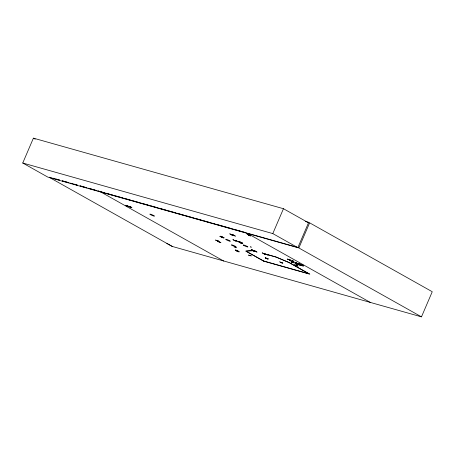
<?xml version="1.0" encoding="UTF-8"?>
<svg xmlns="http://www.w3.org/2000/svg" width="455" height="455" viewBox="0 0 455 455"><rect width="100%" height="100%" fill="white"/><g stroke="black" fill="none" stroke-linecap="round" stroke-linejoin="round"><path stroke-width="0.68" d="M235.275 250.369L239.063 251.877M237.265 251.166L237.078 250.574L237.095 251.052M239.051 251.905L235.275 250.335M239.046 251.405L235.286 249.784M292.423 260.522L293.993 261.705L292.576 260.596M256.876 252.053L254.277 250.574M265.111 253.623L267.671 255.13M265.595 258.156L268.274 258.878M265.703 258.218L268.228 258.918M282.891 263.087L280.058 262.256L282.737 263.013M279.615 261.642L282.208 263.144M232.624 234.615L235.389 236.173L232.738 234.661M235.832 240.422L238.34 241.884M220.829 242.549L217.496 241.321L220.834 242.526M251.086 247.287L250.705 246.599L251.052 247.332M294.578 264.821L298.105 266.107L294.539 264.713M220.664 236.134L224.332 237.846M247.366 233.352L370.29 302.41L421.478 316.856L432.25 291.729L308.712 222.319L297.849 247.656L47.798 177.086L22.75 163.015L33.408 138.144L283.459 208.714L308.513 222.785L307.165 222.404M251.478 249.772L252.633 250.193M264.207 261.301L245.802 251.029L252.337 250.404L252.474 250.091M308.808 273.745L288.885 262.45L276.35 257.16L266.949 254.464L275.827 256.973L289.403 262.694L309.844 274.177L263.69 261.153L245.99 251.211L253.043 250.728L252.781 250.176M22.75 163.015L272.801 233.586L283.459 208.714M292.713 262.125C292.013 261.136 295.733 264.565 292.036 261.75M309.514 223.098L298.941 247.765L247.423 233.193M293.373 262.308L293.93 262.234M295.83 262.74L296.04 263.115L296.41 262.888L295.864 263.104L295.83 262.74L296.307 262.956M296.228 264.918L296.347 265.436M296.142 265.35L296.347 264.964M298.298 263.519C297.257 263.69 300.664 264.924 297.763 263.667C299.435 264.509 296.159 263.525 297.098 263.183M296.398 264.986L296.182 265.316M296.489 265.06L296.159 265.356M297.007 263.388L297.997 263.894C297.269 262.66 297.542 264.065 297.809 263.678M298.992 263.849C306.26 267.051 294.51 262.086 300.306 264.184M300.914 264.964L300.033 264.907L301.591 265.623L300.368 265.077L300.903 264.964M300.647 265.072L300.914 265.18M219.919 236.378L223.627 238.011L219.936 236.35M290.813 260.345L287.219 259.031L290.739 260.328M218.747 241.156L215.482 240.052L218.844 241.19M297.212 263.889L297.769 264.036M229.798 233.825L232.579 235.383L229.923 233.893M265.174 257.564L267.938 259.117L265.299 257.632M251.496 249.767C259.799 254.226 247.088 247.799 252.61 250.204M236.731 247.719L234.183 247.059M253.879 250.83L251.2 250.068M254.004 250.887L251.188 250.091M268.53 254.965L265.845 254.265M288.891 259.214L290.301 260.317M290.131 260.283L288.897 259.276M131.125 207.167L125.586 205.381M125.364 205.245L131.324 207.23M131.785 207.588L125.881 205.575L131.87 207.651M249.209 235.571L249.13 235.548M302.569 265.072L303.047 265.197L301.551 264.571L303.73 265.566L302.586 265.1M297.439 263.974L297.854 264.099M246.582 233.517L249.374 235.622M246.616 233.603L249.152 235.542M247.782 234.029L250.25 235.878M247.804 234.029L247.497 233.859L250.318 235.969L247.52 233.864M219.151 241.941L217.183 240.678M240.598 242.231L240.758 242.765M289.261 259.879L289.175 259.799M300.294 264.577L299.379 264.156L300.499 264.656L299.583 264.224L299.908 264.429M231.248 234.621L233.785 235.332M234.325 240.359L237.055 241.167L236.759 241.076M280.57 262.29L280.843 262.376M255.204 251.223L255.545 251.348M263.633 253.583L266.374 254.408M255.568 251.359L252.764 250.517L252.986 250.716M289.585 259.799L293.111 261.107M305.345 221.369L308.712 222.319M49.39 177.222L51.438 177.803M52.803 178.184L59.628 180.112M62.358 180.88L69.183 182.808M70.548 183.194L77.373 185.122L73.909 184.127M80.103 185.89L86.933 187.818M96.488 190.514L88.298 188.205L95.112 190.122M101.26 191.862L104.673 192.823M106.032 193.21L112.851 195.132M115.576 195.9L117.623 196.48M118.988 196.861L122.395 197.828M123.76 198.209L130.574 200.132M133.304 200.905L135.345 201.48M136.71 201.866L140.117 202.828M141.482 203.214L148.296 205.137M151.026 205.905L153.068 206.485M154.433 206.866L157.839 207.827M159.204 208.214L166.024 210.136M168.748 210.91L170.79 211.484M172.155 211.871L175.562 212.832M176.927 213.219L183.746 215.141M186.47 215.909L188.518 216.489M189.877 216.87L193.29 217.831M194.649 218.218L201.468 220.14M204.193 220.914L206.24 221.488M207.605 221.875L211.012 222.836M212.377 223.223L214.419 223.797M215.784 224.184L223.962 226.493M225.327 226.874L232.141 228.797M233.506 229.183L241.685 231.493M243.05 231.879L246.746 233M52.712 178.132L54.765 178.713M56.13 179.099L59.548 180.066M62.284 180.84L67.755 182.387M70.491 183.16L72.544 183.74M80.069 185.868L86.905 187.801M100.874 191.834L173.81 212.417M175.175 212.804L191.532 217.422M192.897 217.803L209.255 222.421M210.619 222.808L226.982 227.426M228.342 227.807L244.705 232.425M234.439 240.428L234.552 240.428M292.866 261.989L292.599 262.143L294.419 262.95M292.542 262.029L293.845 262.444M295.17 262.751L297.126 263.701L296.341 263.2M296.319 263.092L297.724 263.883M296.671 263.291L295.739 262.945L296.04 263.115M297.439 263.513L298.651 264.082L298.025 263.673M296.484 263.28L295.949 262.899M301.056 264.867L300.766 265.1L301.54 265.356M298.309 264.292L299.6 265.066M263.695 261.011L309.326 273.887M166.837 243.408L172.246 246.434L370.29 302.41M256.978 252.11L254.226 250.591M240.758 242.293L240.962 242.902M300.732 264.867L300.289 264.827M300.812 265.168L300.368 265.077M266.641 258.389L266.943 258.548M222.421 236.987L221.778 237.18M235.747 247.583L235.48 247.435M299.566 264.571L300.516 265.009M295.67 263.087L295.181 262.933L295.983 263.394L294.92 262.808L295.522 263.001M292.906 262.45L293.196 262.478M300.203 264.23L300.903 264.6L300.374 264.315M299.629 264.565L300.306 264.884M300.277 264.236L299.782 264.082L300.317 264.406M299.02 264.759L297.906 264.292L299.157 264.816M252.337 250.404L253.043 250.728M298.099 264.429L295.517 263.502L298.628 264.759L297.502 264.292M296.916 263.132L297.798 263.576M222.552 237.055L221.932 237.254M299.97 264.372L300.3 264.571M297.94 247.452L421.478 316.856M272.801 233.586L297.849 247.656M301.273 265.242L300.789 265.02L301.091 265.191M301.392 265.276L302.177 265.777L301.238 265.276M296.188 263.2L296.688 263.479M33.408 138.144L35.24 139.173M100.191 191.64L223.729 261.045M49.328 177.376L172.246 246.434M267.494 254.811L267.13 254.635M248.549 255.107L251.228 255.892L248.549 255.107M239.017 242.043L242.771 243.658L238.994 242.088M299.231 264.503L298.941 264.6L300.493 265.288L299.242 264.509M301.966 265.538L303.383 266.107L301.227 265.151L302.313 265.578L301.966 265.538M238.812 241.434L242.572 243.044L238.835 241.434M240.558 242.509L241.036 243.254L240.547 242.532M235.536 241.07L232.875 239.586L235.525 241.087M264.81 254.282L262.205 252.815L264.821 254.277M300.727 264.344L302.524 265.219L300.727 264.344M297.394 264.389L296.296 263.889L297.394 264.389M301.346 265.51L300.545 265.18L301.346 265.51M302.279 265.123L300.948 264.463L302.279 265.123M99.901 191.475L97.853 190.901L99.901 191.475M291.069 261.71L292.138 262.308L291.069 261.71M292.861 262.512L291.996 262.154L292.861 262.512M243.903 245.49A2.537 0.301 23.2 0 0 247.816 246.991A2.537 0.301 23.2 0 0 244.955 245.387A2.537 0.301 23.2 0 0 243.903 245.49M226.38 239.802A2.537 0.301 23.2 0 0 230.293 241.304A2.537 0.301 23.2 0 0 227.437 239.7A2.537 0.301 23.2 0 0 226.38 239.802M150.503 214.669A2.537 0.301 23.2 0 0 154.416 216.176A2.537 0.301 23.2 0 0 151.555 214.567A2.537 0.301 23.2 0 0 150.503 214.669M232.101 245.381A2.537 0.301 23.2 0 0 236.008 246.889A2.537 0.301 23.2 0 0 233.153 245.279A2.537 0.301 23.2 0 0 232.101 245.381"/></g></svg>
